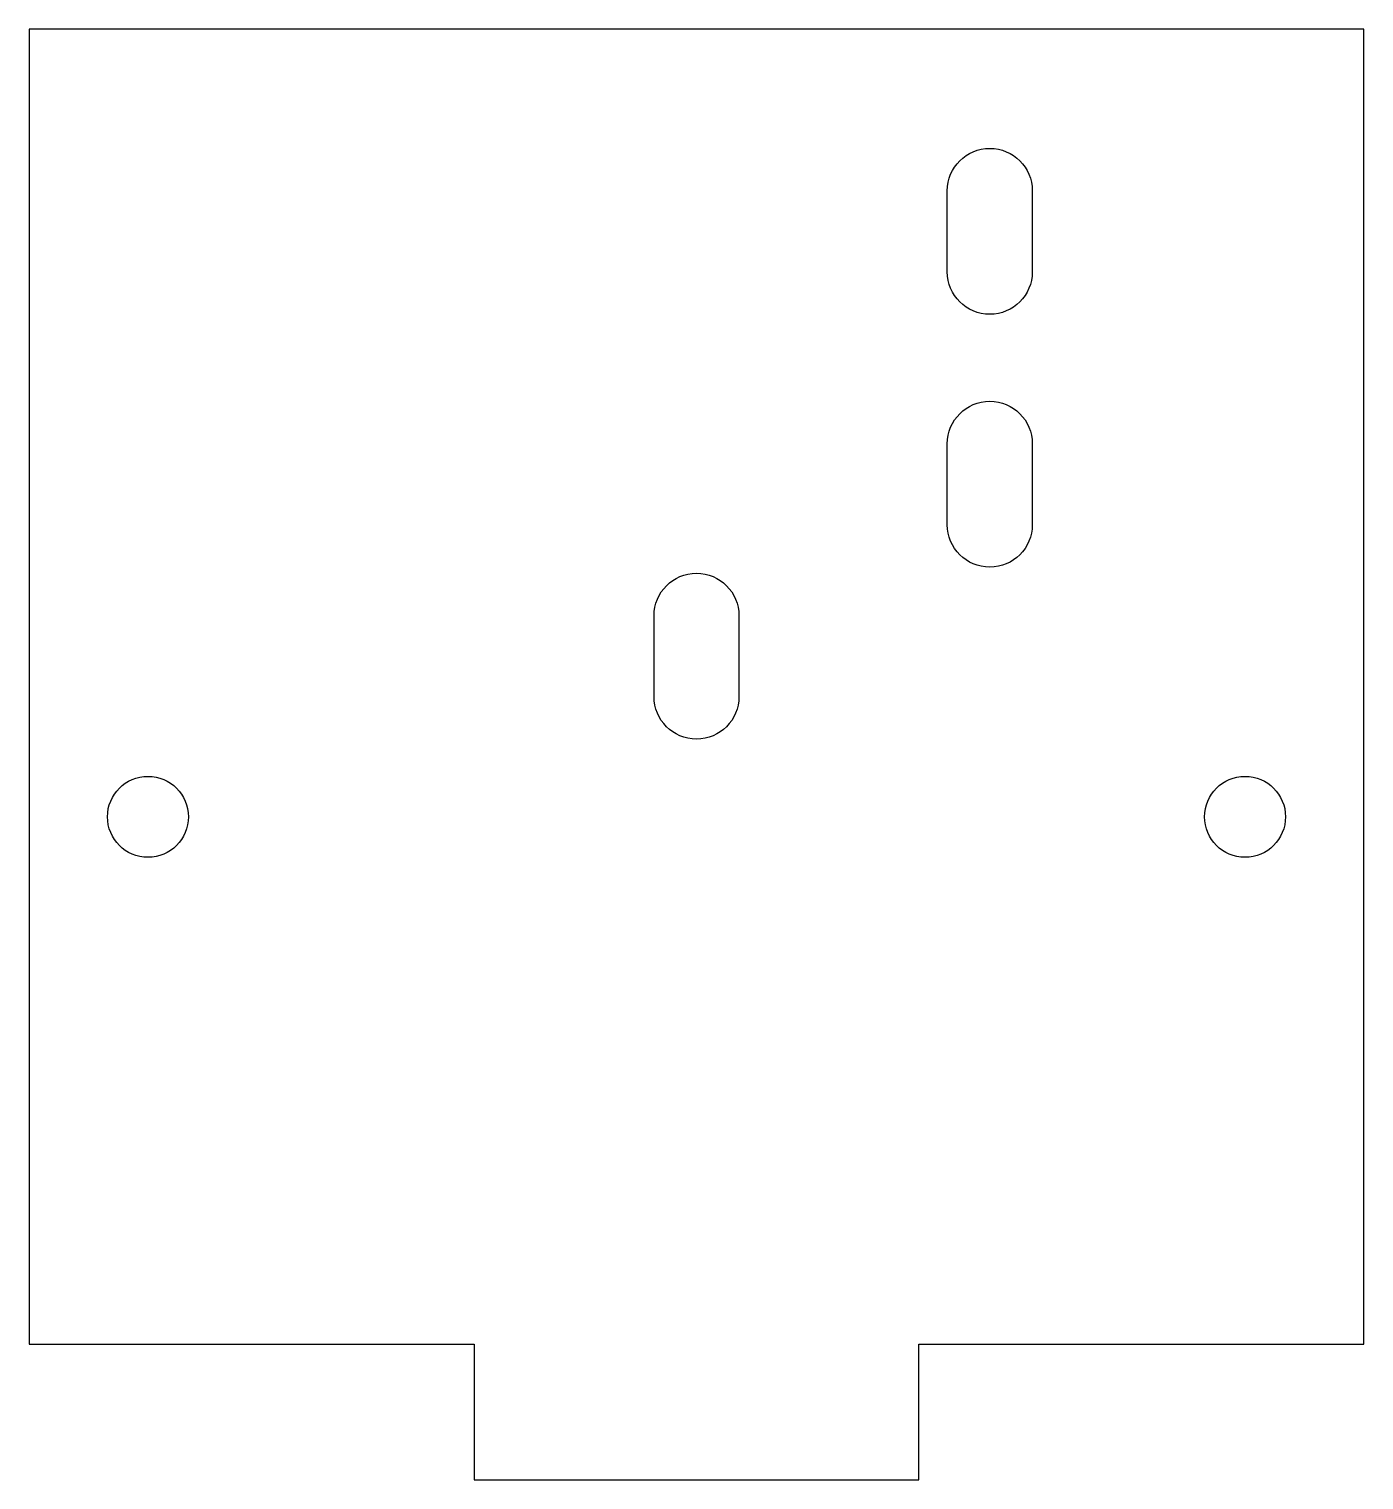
# Model space of a CAD drawing. Header units: millimetres. Extents: x -33 to 33, y -225 to -153.3.
import ezdxf

# ---------------------------------------------------------------- set-up
doc = ezdxf.new("R2010")
doc.units = ezdxf.units.MM

msp = doc.modelspace()

# ---------------------------------------------------------------- linework, layer by layer
msp.add_lwpolyline([(11, -218.28), (33, -218.28), (33, -153.28), (-33, -153.28), (-33, -218.28), (-11, -218.28), (-11, -225), (11, -225)], close=True)
for points in [[(12.4, -161.28, -1), (16.6, -161.28), (16.6, -165.28, -1), (12.4, -165.28)], [(12.4, -173.78, -1), (16.6, -173.78), (16.6, -177.78, -1), (12.4, -177.78)], [(2.1, -182.28), (2.1, -186.28, -1), (-2.1, -186.28), (-2.1, -182.28, -1)]]:
    msp.add_lwpolyline(points, format="xyb", close=True)
for centre in [(-27.12, -192.22), (27.12, -192.22)]:
    msp.add_circle(centre, 2)

doc.saveas('drawing.dxf')
